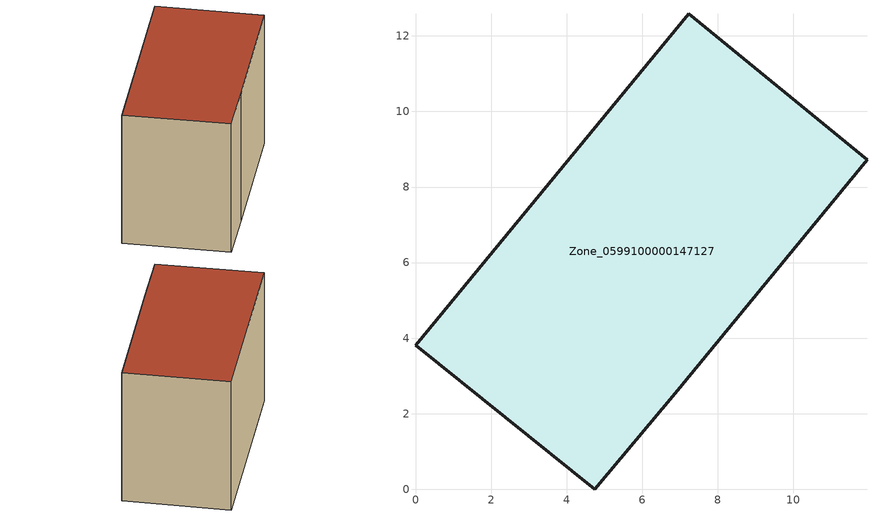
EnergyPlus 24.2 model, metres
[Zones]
Zone_0599100000147127
 floor ground (C_G): 0,3.81 7.23,12.59 11.95,8.72 6.87,2.54 4.75,0 z0
 wall outside (C_F): 7.23,12.59 0,3.81 4.75,0 6.87,2.54 11.95,8.72 7.23,12.59 z0:8.38
 roof outside (C_R): 6.87,2.54 11.95,8.72 7.23,12.59 0,3.81 4.75,0 z8.38
[BUILDING]
Pand.0599100000147127: North Axis=0; Terrain=City; Loads Convergence Tolerance Value=0.04; Temperature Convergence Tolerance Value=0.4; Solar Distribution=FullExterior; Maximum Number of Warmup Days=25; Minimum Number of Warmup Days=1
[Site:Location]
Rotterdam.The.Hague.AP_ZH_NLD Design_Conditions: Latitude=51.96; Longitude=4.45; Time Zone=1; Elevation=-4.5
[SITE:GROUNDTEMPERATURE:BUILDINGSURFACE]
18, 18, 18, 18, 18, 18, 18, 18, 18, 18, 18, 18
[MATERIAL] Thermal Absorptance=0.9; Solar Absorptance=0.7; Visible Absorptance=0.7
Name | Roughness | Thickness | Conductivity | Density | Specific Heat
G.TI.1946-1964 | MediumSmooth | 0.15 | 1 | 540 | 1210
F.TI.1946-1964 | Rough | 0.3 | 0.857143 | 1920 | 840
R.TI.1946-1964 | MediumRough | 0.2 | 0.277778 | 1500 | 1000
[CONSTRUCTION]
C_G: G.TI.1946-1964
C_F: F.TI.1946-1964
C_R: R.TI.1946-1964
[ZONE]
Zone_0599100000147127: Type=1; Multiplier=1; Ceiling Height=Autocalculate; Volume=Autocalculate; Floor Area=autocalculate; Part of Total Floor Area=Yes
[ZONEINFILTRATION:DESIGNFLOWRATE]
Infil_Zone_0599100000147127: Zone or ZoneList or Space or SpaceList=Zone_0599100000147127; Schedule=AlwaysOn; Design Flow Rate Calculation Method=Flow/Area; Flow Rate per Floor Area=0.003; Constant Term Coefficient=1; Temperature Term Coefficient=0; Velocity Term Coefficient=0; Velocity Squared Term Coefficient=0
[HVACTEMPLATE:ZONE:IDEALLOADSAIRSYSTEM]
Zone_0599100000147127: Maximum Heating Supply Air Temperature=50; Minimum Cooling Supply Air Temperature=13; Maximum Heating Supply Air Humidity Ratio=0.0156; Minimum Cooling Supply Air Humidity Ratio=0.0077; Heating Limit=NoLimit; Cooling Limit=NoLimit; Dehumidification Control Type=ConstantSensibleHeatRatio; Cooling Sensible Heat Ratio=0.7; Dehumidification Setpoint=60; Humidification Control Type=None; Humidification Setpoint=30; Outdoor Air Method=None; Outdoor Air Flow Rate per Person=0.00944; Outdoor Air Flow Rate per Zone Floor Area=0; Outdoor Air Flow Rate per Zone=0; Demand Controlled Ventilation Type=None; Outdoor Air Economizer Type=NoEconomizer; Heat Recovery Type=None; Sensible Heat Recovery Effectiveness=0.7; Latent Heat Recovery Effectiveness=0.65
[ZONECONTROL:THERMOSTAT]
ThermostatControl_Zone_0599100000147127: Zone or ZoneList=Zone_0599100000147127; Control Type Schedule=DualSetpointControlType; Control 1=Thermostat_Zone_0599100000147127; Temperature Difference Between Cutout And Setpoint=0
[THERMOSTATSETPOINT:DUALSETPOINT]
Thermostat_Zone_0599100000147127: Heating Setpoint Temperature Schedule=HeatingSetpoint_Zone_0599100000147127; Cooling Setpoint Temperature Schedule=CoolingSetpoint_Zone_0599100000147127
[SCHEDULE:COMPACT]
HeatingSetpoint_Zone_0599100000147127: Through: 12/31, For: AllDays, Until: 24:00, 21
CoolingSetpoint_Zone_0599100000147127: Through: 12/31, For: AllDays, Until: 24:00, 24
DualSetpointControlType: Through: 12/31, For: AllDays, Until: 24:00, 4
AlwaysOn: Through: 12/31, For: AllDays, Until: 24:00, 1
